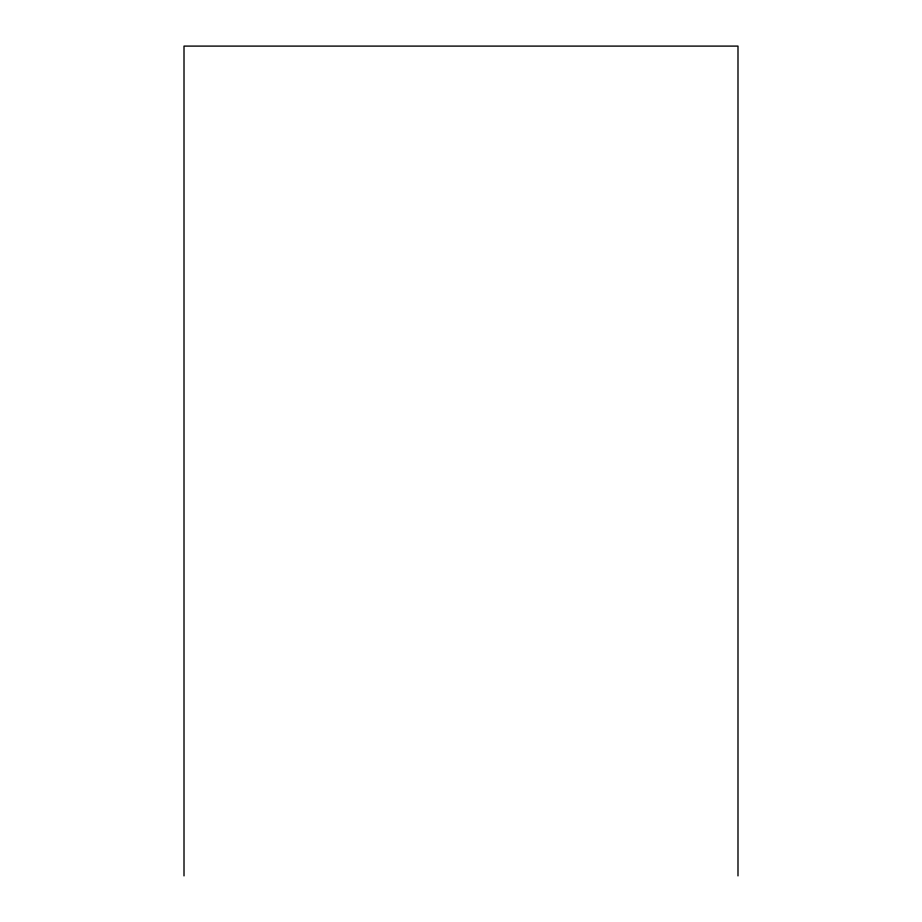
<?xml version="1.0" encoding="UTF-8"?>
<svg xmlns="http://www.w3.org/2000/svg" width="922" height="922" viewBox="0 0 922 922"><rect width="100%" height="100%" fill="white"/><g stroke="black" fill="none" stroke-linecap="round" stroke-linejoin="round"><path stroke-width="1.38" d="M737.992 875.9L737.992 46.1L184.008 46.1L184.008 875.9"/></g></svg>
